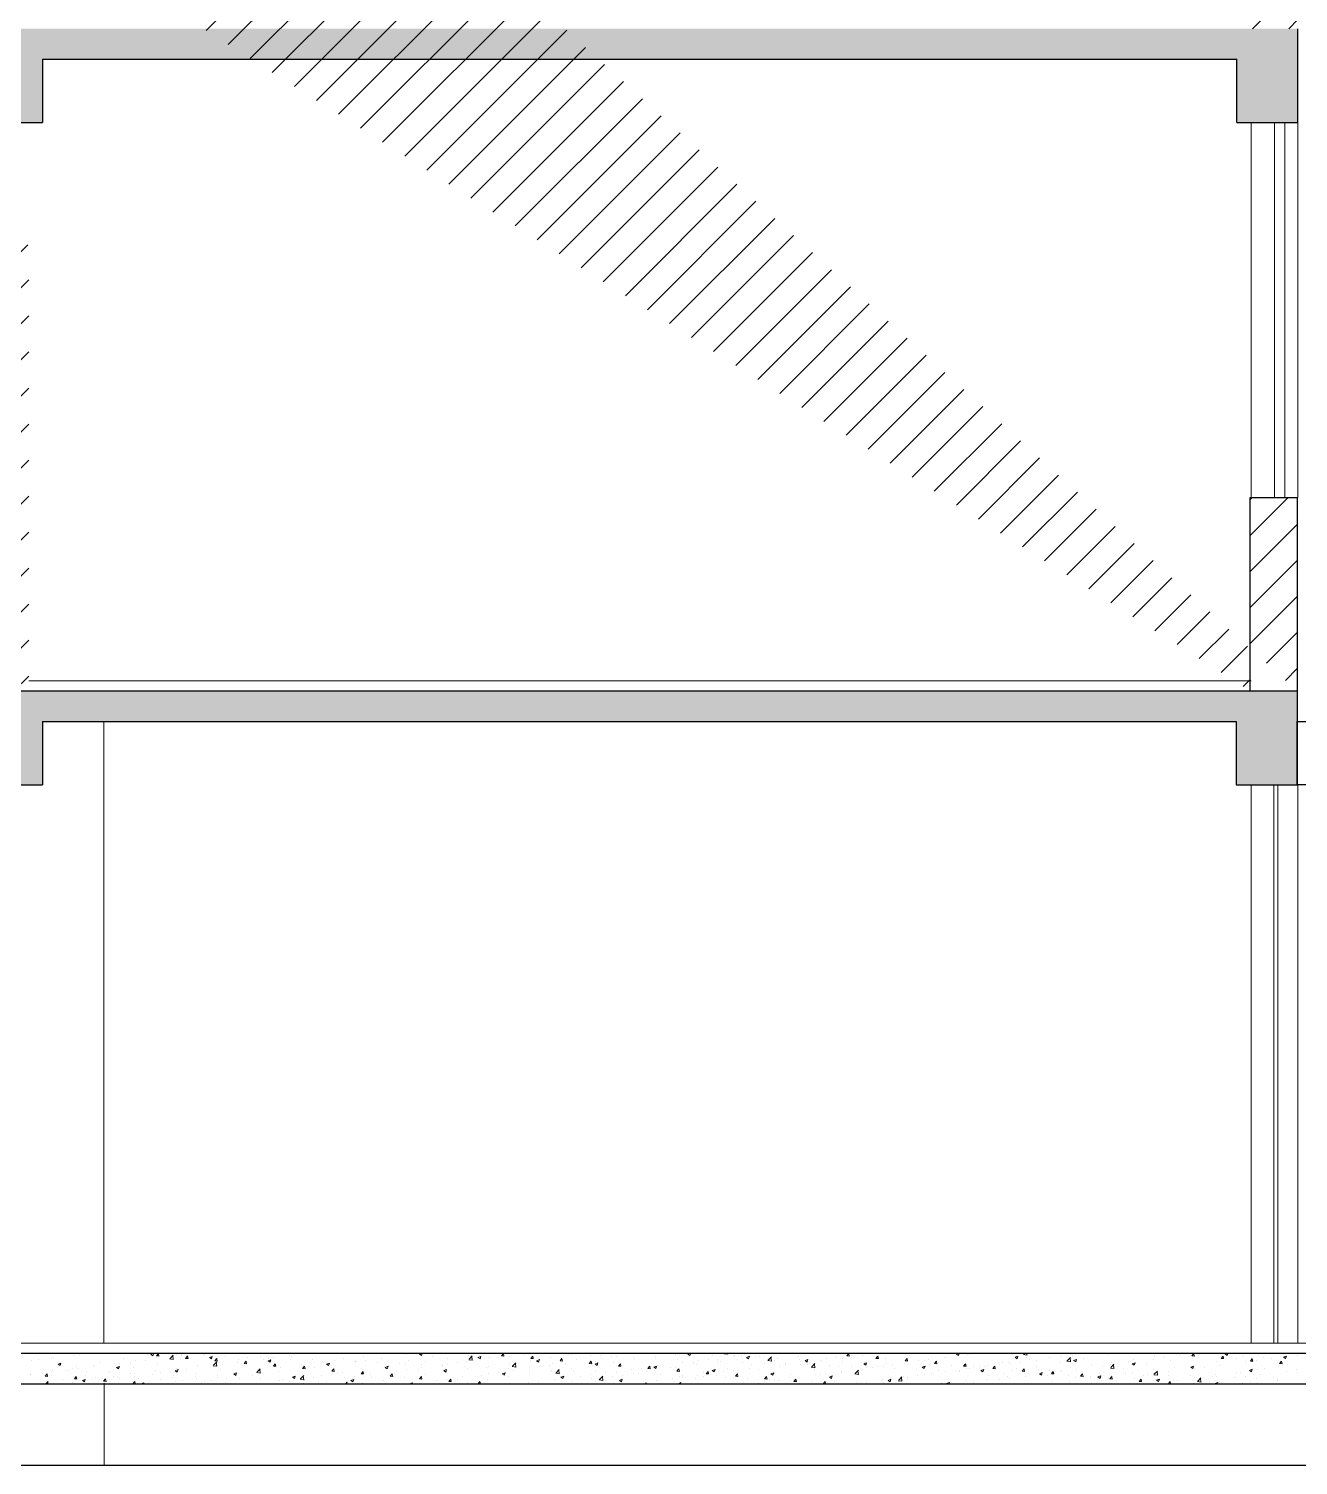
# Model space of a CAD drawing. Header units: millimetres. Extents: x 3614 to 12428, y -844 to 6844.
# Drawn here: x 5587.23 to 5593.46, y -593.61 to -586.56 of the extents above; entities that cross this region are included whole.
import ezdxf

# ---------------------------------------------------------------- set-up
doc = ezdxf.new("R2010")
doc.units = ezdxf.units.MM
doc.header["$LTSCALE"] = 40
doc.header["$MEASUREMENT"] = 0
doc.linetypes.add('DASHED', pattern=[0.75, 0.5, -0.25])
for name, color, linetype, lineweight in [('Column Hatch', 253, 'CONTINUOUS', 13), ('E6', 254, 'CONTINUOUS', 15), ('FLOOR FINISH', 10, 'CONTINUOUS', 15), ('Hatch', 42, 'CONTINUOUS', 15), ('Hidden', 30, 'DASHED', 18), ('Wall', 7, 'CONTINUOUS', 30), ('Window', 150, 'CONTINUOUS', 15), ('Window-Wall', 7, 'CONTINUOUS', 18)]:
    doc.layers.add(name, color=color, linetype=linetype, lineweight=lineweight)

msp = doc.modelspace()

# ---------------------------------------------------------------- hatches: boundary and pattern name
at = {"layer": 'Column Hatch', "ltscale": 0.05}
h = msp.add_hatch(dxfattribs=at)
h.set_pattern_fill('ANSI31', color=256)
h.set_pattern_definition([(45, (-342.27239, -120.98462), (-0.0883883476, 0.0883883476), [])])
h.paths.add_polyline_path([(5587.2307, -589.8098), (5587.0007, -589.8098), (5587.0007, -587.6198), (5587.2307, -587.6198)], flags=17)
h.paths.add_polyline_path([(5593.459, -586.5598), (5593.2289, -586.5598), (5593.2289, -585.6098), (5593.459, -585.6098)])
h.paths.add_polyline_path([(5593.4548, -583.3098), (5593.2247, -583.3098), (5593.2247, -582.3598), (5593.4548, -582.3598)], flags=17)
h.paths.add_polyline_path([(5593.4568, -580.0598), (5593.2267, -580.0598), (5593.2267, -578.9198), (5593.4568, -578.9198)])
edge = h.paths.add_edge_path()
edge.add_line((5583.1858, -583.4198), (5583.1858, -583.4598))
edge.add_line((5593.2249, -589.8098), (5593.2249, -588.8598))
edge.add_line((5593.2249, -588.8598), (5593.455, -588.8598))
edge.add_line((5593.455, -588.8598), (5593.455, -589.8098))
edge.add_line((5593.455, -589.8098), (5593.4549, -589.8098))
edge.add_line((5583.1857, -580.5198), (5583.1857, -583.4598))
at = {"layer": 'Hatch', "linetype": 'Continuous', "ltscale": 0.05}
h = msp.add_hatch(dxfattribs=at)
h.set_pattern_fill('AR-CONC', color=256, scale=0.02)
h.set_pattern_definition([(50, (-865.89073, -205.51879), (0.1434520365, -0.012550427), [0.015, -0.165]), (355, (-865.89073, -205.51879), (-0.0277502667, 0.1504384267), [0.012, -0.132]), (100.4514445, (-865.87877, -205.51984), (0.1157017693, 0.1378879982), [0.0127480384, -0.1402284224]), (46.1842, (-865.89073, -205.4788), (0.213448266, -0.033103856), [0.0225, -0.2475]), (96.6356355, (-865.87294, -205.48155), (0.186932389, 0.19482372), [0.0191220684, -0.210342752]), (351.184164, (-865.89073, -205.4788), (0.186932389, 0.19482372), [0.018, -0.198]), (21, (-865.87073, -205.48879), (0.1193814104, -0.0805237781), [0.015, -0.165]), (326, (-865.87073, -205.48879), (0.0486630664, 0.145030009), [0.012, -0.132]), (71.4514447, (-865.86078, -205.4955), (0.1680444753, 0.0645062306), [0.012748038, -0.1402284224]), (37.5, (-865.890725, -205.51879), (0.00243197106, 0.06657877077), [0, -0.1304, 0, -0.134, 0, -0.1325]), (7.5, (-865.890725, -205.51879), (0.0526139075, 0.0788823424), [0, -0.0764, 0, -0.1274, 0, -0.0505]), (327.5, (-865.935325, -205.51879), (0.10676448723, -0.00451097435), [0, -0.05, 0, -0.156, 0, -0.207]), (317.5, (-865.955325, -205.51879), (0.1166372339, 0.0200209965), [0, -0.065, 0, -0.1036, 0, -0.147])])
h.paths.add_polyline_path([(5583.2558, -586.7098), (5586.9989, -586.7098), (5586.9989, -587.0198), (5587.2988, -587.0198), (5587.2988, -586.7098), (5593.159, -586.7098), (5593.159, -587.0198), (5593.459, -587.0198), (5593.459, -586.5598), (5582.9558, -586.5598), (5582.9558, -587.0198), (5583.2558, -587.0198)])
h = msp.add_hatch(dxfattribs=at)
h.set_pattern_fill('AR-CONC', color=256, scale=0.02)
h.set_pattern_definition([(50, (-865.89073, -208.76879), (0.1434520365, -0.012550427), [0.015, -0.165]), (355, (-865.89073, -208.76879), (-0.0277502667, 0.1504384267), [0.012, -0.132]), (100.4514445, (-865.87877, -208.76984), (0.1157017693, 0.1378879982), [0.0127480384, -0.1402284224]), (46.1842, (-865.89073, -208.7288), (0.213448266, -0.033103856), [0.0225, -0.2475]), (96.6356355, (-865.87294, -208.73155), (0.186932389, 0.19482372), [0.0191220684, -0.210342752]), (351.184164, (-865.89073, -208.7288), (0.186932389, 0.19482372), [0.018, -0.198]), (21, (-865.87073, -208.73879), (0.1193814104, -0.0805237781), [0.015, -0.165]), (326, (-865.87073, -208.73879), (0.0486630664, 0.145030009), [0.012, -0.132]), (71.4514447, (-865.86078, -208.7455), (0.1680444753, 0.0645062306), [0.012748038, -0.1402284224]), (37.5, (-865.890725, -208.76879), (0.00243197106, 0.06657877077), [0, -0.1304, 0, -0.134, 0, -0.1325]), (7.5, (-865.890725, -208.76879), (0.0526139075, 0.0788823424), [0, -0.0764, 0, -0.1274, 0, -0.0505]), (327.5, (-865.935325, -208.76879), (0.10676448723, -0.00451097435), [0, -0.05, 0, -0.156, 0, -0.207]), (317.5, (-865.955325, -208.76879), (0.1166372339, 0.0200209965), [0, -0.065, 0, -0.1036, 0, -0.147])])
h.paths.add_polyline_path([(5583.2558, -589.9598), (5586.9989, -589.9598), (5586.9989, -590.2698), (5587.2988, -590.2698), (5587.2988, -589.9598), (5593.159, -589.9598), (5593.159, -590.2698), (5593.4569, -590.2698), (5593.4569, -589.8098), (5582.9558, -589.8098), (5582.9558, -590.2698), (5583.2558, -590.2698)])

# ---------------------------------------------------------------- linework, layer by layer
at = {"layer": 'E6', "color": 5, "linetype": 'Continuous', "lineweight": 30, "ltscale": 0.05}
for p, q in [((5593.459, -587.0198), (5593.459, -586.5598)), ((5587.2988, -586.7098), (5593.159, -586.7098)), ((5587.2988, -586.7098), (5587.2988, -587.0198)), ((5593.159, -587.0198), (5593.159, -586.7098)), ((5587.0008, -587.0198), (5587.2988, -587.0198)), ((5593.159, -587.0198), (5593.459, -587.0198)), ((5582.9558, -589.8098), (5593.4569, -589.8098)), ((5593.4551, -589.8098), (5593.4551, -590.2698)), ((5587.2989, -589.9598), (5593.1551, -589.9598)), ((5587.2989, -589.9598), (5587.2989, -590.2698)), ((5593.1551, -589.9598), (5593.1551, -590.2698)), ((5586.9989, -590.2698), (5587.2989, -590.2698)), ((5593.1551, -590.2698), (5593.4551, -590.2698)), ((5582.9558, -593.0598), (5597.4235, -593.0598)), ((5582.9558, -593.2098), (5597.4235, -593.2098))]:
    msp.add_line(p, q, dxfattribs=at)
at = {"layer": 'E6', "linetype": 'Continuous', "ltscale": 0.05}
for p, q in [((5587.5988, -589.9598), (5587.5988, -593.0098)), ((5587.6007, -593.2074), (5587.6007, -593.6098))]:
    msp.add_line(p, q, dxfattribs=at)
at = {"layer": 'FLOOR FINISH', "linetype": 'Continuous', "ltscale": 0.05}
for p, q in [((5587.2308, -589.7598), (5593.2288, -589.7598)), ((5582.9558, -593.0098), (5597.4235, -593.0098))]:
    msp.add_line(p, q, dxfattribs=at)
at = {"layer": 'Hatch', "linetype": 'Continuous', "ltscale": 0.05}
for p, q in [((5587.2431, -593.0969), (5587.2431, -593.0969)), ((5587.2769, -593.0907), (5587.2769, -593.0907)), ((5587.3441, -593.0841), (5587.3441, -593.0841)), ((5587.3526, -593.0808), (5587.3526, -593.0808)), ((5587.3746, -593.1138), (5587.3886, -593.1084)), ((5587.3746, -593.1138), (5587.3846, -593.1205)), ((5587.3845, -593.1205), (5587.3886, -593.1084)), ((5587.448, -593.0691), (5587.448, -593.0691)), ((5587.4789, -593.0641), (5587.4789, -593.0641)), ((5587.5801, -593.104), (5587.5801, -593.104)), ((5587.6493, -593.1088), (5587.6493, -593.1088)), ((5587.6785, -593.1098), (5587.6785, -593.1098)), ((5587.6967, -593.084), (5587.6967, -593.084)), ((5587.7138, -593.0599), (5587.714, -593.0598)), ((5587.7138, -593.0599), (5587.7258, -593.061)), ((5587.7257, -593.061), (5587.7255, -593.0598)), ((5587.7285, -593.1032), (5587.7285, -593.1032)), ((5587.7532, -593.0938), (5587.7532, -593.0938)), ((5587.8043, -593.0933), (5587.8043, -593.0933)), ((5587.8133, -593.0639), (5587.8133, -593.0639)), ((5587.8301, -593.0653), (5587.8441, -593.0599)), ((5587.8301, -593.0653), (5587.8401, -593.072)), ((5587.84, -593.072), (5587.844, -593.0599)), ((5587.8559, -593.0797), (5587.8559, -593.0797)), ((5587.8573, -593.0725), (5587.8669, -593.061)), ((5587.8573, -593.0725), (5587.8692, -593.0735)), ((5587.8613, -593.1079), (5587.8613, -593.1079)), ((5587.8692, -593.0736), (5587.8669, -593.0611)), ((5587.875, -593.0613), (5587.875, -593.0613)), ((5587.9221, -593.088), (5587.9399, -593.0908)), ((5587.9242, -593.0858), (5587.9398, -593.0696)), ((5587.9306, -593.0766), (5587.9306, -593.0766)), ((5587.9398, -593.0908), (5587.9376, -593.0718)), ((5587.9569, -593.0669), (5587.9569, -593.0669)), ((5587.9779, -593.0878), (5587.9779, -593.0878)), ((5587.9806, -593.07), (5587.9806, -593.07)), ((5587.9817, -593.0658), (5587.9817, -593.0658)), ((5588.0007, -593.085), (5588.0104, -593.0735)), ((5588.0007, -593.085), (5588.0127, -593.0861)), ((5588.0126, -593.0861), (5588.0103, -593.0736)), ((5588.0564, -593.0601), (5588.0564, -593.0601)), ((5588.0885, -593.0703), (5588.0885, -593.0703)), ((5588.0945, -593.0678), (5588.0945, -593.0678)), ((5588.1175, -593.0813), (5588.1315, -593.0759)), ((5588.1175, -593.0813), (5588.1275, -593.088)), ((5588.1274, -593.088), (5588.1315, -593.0759)), ((5588.1377, -593.1189), (5588.1532, -593.1027)), ((5588.1442, -593.0976), (5588.1538, -593.0861)), ((5588.1442, -593.0976), (5588.1561, -593.0986)), ((5588.1533, -593.1239), (5588.1511, -593.1049)), ((5588.1561, -593.0987), (5588.1538, -593.0862)), ((5588.161, -593.1044), (5588.161, -593.1044)), ((5588.1802, -593.1157), (5588.1802, -593.1157)), ((5588.1953, -593.0748), (5588.1953, -593.0748)), ((5588.2559, -593.1058), (5588.2559, -593.1058)), ((5588.262, -593.0916), (5588.262, -593.0916)), ((5588.2876, -593.1101), (5588.2973, -593.0986)), ((5588.2876, -593.1101), (5588.2996, -593.1112)), ((5588.2996, -593.1112), (5588.2972, -593.0987)), ((5588.302, -593.0793), (5588.302, -593.0793)), ((5588.3659, -593.0766), (5588.3659, -593.0766)), ((5588.3822, -593.0891), (5588.3822, -593.0891)), ((5588.4042, -593.0978), (5588.4042, -593.0978)), ((5588.405, -593.0973), (5588.419, -593.0919)), ((5588.405, -593.0973), (5588.4149, -593.104)), ((5588.4088, -593.0838), (5588.4088, -593.0838)), ((5588.4148, -593.104), (5588.4189, -593.092)), ((5588.4311, -593.1227), (5588.4407, -593.1112)), ((5588.4323, -593.0825), (5588.4323, -593.0825)), ((5588.443, -593.1238), (5588.4407, -593.1113)), ((5588.4686, -593.0625), (5588.4686, -593.0625)), ((5588.508, -593.0726), (5588.508, -593.0726)), ((5588.5156, -593.0883), (5588.5156, -593.0883)), ((5588.5208, -593.0777), (5588.5208, -593.0777)), ((5588.5672, -593.1163), (5588.5672, -593.1163)), ((5588.6223, -593.0928), (5588.6223, -593.0928)), ((5588.6711, -593.1013), (5588.6711, -593.1013)), ((5588.6924, -593.1133), (5588.7064, -593.108)), ((5588.6924, -593.1133), (5588.7023, -593.12)), ((5588.7023, -593.1201), (5588.7063, -593.108)), ((5588.7291, -593.0973), (5588.7291, -593.0973)), ((5588.7737, -593.0872), (5588.7737, -593.0872)), ((5588.8338, -593.1016), (5588.8338, -593.1016)), ((5588.8359, -593.1019), (5588.8359, -593.1019)), ((5588.8748, -593.0744), (5588.8748, -593.0744)), ((5588.8839, -593.095), (5588.8839, -593.095)), ((5588.9426, -593.1064), (5588.9426, -593.1064)), ((5588.9597, -593.0851), (5588.9597, -593.0851)), ((5589.0494, -593.1109), (5589.0494, -593.1109)), ((5589.0789, -593.1119), (5589.0789, -593.1119)), ((5589.086, -593.0684), (5589.086, -593.0684)), ((5589.0958, -593.097), (5589.0958, -593.097)), ((5589.136, -593.0618), (5589.136, -593.0618)), ((5589.1478, -593.0648), (5589.1611, -593.0598)), ((5589.1479, -593.0648), (5589.1578, -593.0716)), ((5589.1562, -593.1154), (5589.1562, -593.1154)), ((5589.1577, -593.0716), (5589.1617, -593.0598)), ((5589.1799, -593.0991), (5589.1799, -593.0991)), ((5589.1829, -593.0598), (5589.194, -593.0615)), ((5589.194, -593.0615), (5589.1938, -593.0598)), ((5589.2124, -593.077), (5589.2124, -593.077)), ((5589.2838, -593.0841), (5589.2838, -593.0841)), ((5589.2855, -593.1141), (5589.2855, -593.1141)), ((5589.3355, -593.1075), (5589.3355, -593.1075)), ((5589.377, -593.1008), (5589.377, -593.1008)), ((5589.3865, -593.0701), (5589.3865, -593.0701)), ((5589.3897, -593.0918), (5589.4075, -593.0946)), ((5589.3918, -593.0896), (5589.4074, -593.0734)), ((5589.4075, -593.0946), (5589.4052, -593.0756)), ((5589.4075, -593.0601), (5589.4078, -593.0598)), ((5589.4075, -593.0601), (5589.4195, -593.0611)), ((5589.4113, -593.0976), (5589.4113, -593.0976)), ((5589.4194, -593.0612), (5589.4192, -593.0598)), ((5589.4353, -593.0809), (5589.4493, -593.0755)), ((5589.4353, -593.0809), (5589.4452, -593.0876)), ((5589.4452, -593.0876), (5589.4492, -593.0755)), ((5589.4936, -593.0808), (5589.4936, -593.0808)), ((5589.5376, -593.0809), (5589.5376, -593.0809)), ((5589.551, -593.0726), (5589.5606, -593.0612)), ((5589.551, -593.0726), (5589.5629, -593.0737)), ((5589.5629, -593.0738), (5589.5606, -593.0612)), ((5589.5877, -593.0743), (5589.5877, -593.0743)), ((5589.589, -593.1088), (5589.589, -593.1088)), ((5589.6053, -593.1227), (5589.6209, -593.1065)), ((5589.6102, -593.0608), (5589.6102, -593.0608)), ((5589.6209, -593.1277), (5589.6187, -593.1087)), ((5589.6634, -593.0644), (5589.6634, -593.0644)), ((5589.6916, -593.0948), (5589.6916, -593.0948)), ((5589.6944, -593.0852), (5589.7041, -593.0737)), ((5589.6944, -593.0852), (5589.7064, -593.0862)), ((5589.7063, -593.0863), (5589.704, -593.0738)), ((5589.7227, -593.0969), (5589.7367, -593.0915)), ((5589.7227, -593.0969), (5589.7327, -593.1036)), ((5589.7326, -593.1036), (5589.7366, -593.0915)), ((5589.7719, -593.0631), (5589.7719, -593.0631)), ((5589.7927, -593.0819), (5589.7927, -593.0819)), ((5589.8032, -593.1108), (5589.8032, -593.1108)), ((5589.8379, -593.0977), (5589.8475, -593.0863)), ((5589.8379, -593.0977), (5589.8498, -593.0988)), ((5589.8498, -593.0989), (5589.8475, -593.0863)), ((5589.8629, -593.1101), (5589.8629, -593.1101)), ((5589.8787, -593.0677), (5589.8787, -593.0677)), ((5589.8965, -593.067), (5589.8965, -593.067)), ((5589.9199, -593.0908), (5589.9199, -593.0908)), ((5589.9813, -593.1103), (5589.991, -593.0988)), ((5589.9813, -593.1103), (5589.9933, -593.1113)), ((5589.9855, -593.0722), (5589.9855, -593.0722)), ((5589.9892, -593.0934), (5589.9892, -593.0934)), ((5589.9932, -593.1114), (5589.9909, -593.0989)), ((5590.0101, -593.1129), (5590.0241, -593.1075)), ((5590.0101, -593.1129), (5590.0201, -593.1196)), ((5590.02, -593.1196), (5590.0241, -593.1075)), ((5590.0365, -593.0707), (5590.0365, -593.0707)), ((5590.0393, -593.0868), (5590.0393, -593.0868)), ((5590.0922, -593.0767), (5590.0922, -593.0767)), ((5590.0978, -593.1066), (5590.0978, -593.1066)), ((5590.1151, -593.0769), (5590.1151, -593.0769)), ((5590.1248, -593.1228), (5590.1344, -593.1114)), ((5590.1367, -593.124), (5590.1344, -593.1114)), ((5590.199, -593.0812), (5590.199, -593.0812)), ((5590.2017, -593.0917), (5590.2017, -593.0917)), ((5590.2414, -593.0602), (5590.2414, -593.0602)), ((5590.3044, -593.0776), (5590.3044, -593.0776)), ((5590.3058, -593.0857), (5590.3058, -593.0857)), ((5590.3704, -593.0633), (5590.3704, -593.0633)), ((5590.4054, -593.0648), (5590.4054, -593.0648)), ((5590.4125, -593.0902), (5590.4125, -593.0902)), ((5590.4409, -593.1059), (5590.4409, -593.1059)), ((5590.4656, -593.0644), (5590.4777, -593.0598)), ((5590.4656, -593.0644), (5590.4755, -593.0711)), ((5590.4755, -593.0711), (5590.4793, -593.0598)), ((5590.4771, -593.0679), (5590.4771, -593.0679)), ((5590.4909, -593.0993), (5590.4909, -593.0993)), ((5590.4948, -593.11), (5590.4948, -593.11)), ((5590.5068, -593.1164), (5590.5068, -593.1164)), ((5590.5193, -593.0947), (5590.5193, -593.0947)), ((5590.5667, -593.0894), (5590.5667, -593.0894)), ((5590.5839, -593.0724), (5590.5839, -593.0724)), ((5590.6095, -593.1023), (5590.6095, -593.1023)), ((5590.6115, -593.09), (5590.6115, -593.09)), ((5590.6261, -593.0992), (5590.6261, -593.0992)), ((5590.6439, -593.0625), (5590.6617, -593.0653)), ((5590.646, -593.0603), (5590.6465, -593.0598)), ((5590.6616, -593.0653), (5590.661, -593.0598)), ((5590.6907, -593.0769), (5590.6907, -593.0769)), ((5590.693, -593.0727), (5590.693, -593.0727)), ((5590.7106, -593.0895), (5590.7106, -593.0895)), ((5590.7281, -593.0699), (5590.7281, -593.0699)), ((5590.7328, -593.1037), (5590.7328, -593.1037)), ((5590.7431, -593.0661), (5590.7431, -593.0661)), ((5590.753, -593.0804), (5590.767, -593.0751)), ((5590.753, -593.0804), (5590.763, -593.0871)), ((5590.7629, -593.0871), (5590.767, -593.0751)), ((5590.776, -593.1139), (5590.776, -593.1139)), ((5590.7974, -593.0814), (5590.7974, -593.0814)), ((5590.8144, -593.0745), (5590.8144, -593.0745)), ((5590.8396, -593.1083), (5590.8396, -593.1083)), ((5590.8573, -593.0956), (5590.8751, -593.0984)), ((5590.8595, -593.0934), (5590.875, -593.0772)), ((5590.8751, -593.0984), (5590.8729, -593.0794)), ((5590.8927, -593.0938), (5590.8927, -593.0938)), ((5590.9042, -593.0859), (5590.9042, -593.0859)), ((5590.9171, -593.0604), (5590.9171, -593.0604)), ((5590.9426, -593.1118), (5590.9426, -593.1118)), ((5590.9463, -593.1128), (5590.9463, -593.1128)), ((5591.0093, -593.0738), (5591.0093, -593.0738)), ((5591.0109, -593.0904), (5591.0109, -593.0904)), ((5591.0157, -593.1142), (5591.0157, -593.1142)), ((5591.0183, -593.1019), (5591.0183, -593.1019)), ((5591.0404, -593.0964), (5591.0545, -593.0911)), ((5591.0405, -593.0964), (5591.0504, -593.1032)), ((5591.0503, -593.1032), (5591.0544, -593.0911)), ((5591.0729, -593.1265), (5591.0885, -593.1103)), ((5591.0885, -593.1315), (5591.0863, -593.1125)), ((5591.1012, -593.0603), (5591.1016, -593.0598)), ((5591.1012, -593.0603), (5591.1131, -593.0613)), ((5591.1131, -593.0614), (5591.1128, -593.0598)), ((5591.1177, -593.0949), (5591.1177, -593.0949)), ((5591.1196, -593.0992), (5591.1196, -593.0992)), ((5591.1446, -593.0852), (5591.1446, -593.0852)), ((5591.1947, -593.0786), (5591.1947, -593.0786)), ((5591.2223, -593.0851), (5591.2223, -593.0851)), ((5591.2245, -593.0994), (5591.2245, -593.0994)), ((5591.2446, -593.0728), (5591.2543, -593.0613)), ((5591.2446, -593.0728), (5591.2566, -593.0739)), ((5591.2565, -593.0739), (5591.2542, -593.0614)), ((5591.2704, -593.0687), (5591.2704, -593.0687)), ((5591.3189, -593.1038), (5591.3189, -593.1038)), ((5591.3233, -593.0723), (5591.3233, -593.0723)), ((5591.3279, -593.1125), (5591.3419, -593.1071)), ((5591.3279, -593.1125), (5591.3378, -593.1192)), ((5591.3312, -593.1039), (5591.3312, -593.1039)), ((5591.3378, -593.1192), (5591.3418, -593.1071)), ((5591.3881, -593.0854), (5591.3977, -593.0739)), ((5591.3881, -593.0854), (5591.4, -593.0864)), ((5591.4, -593.0865), (5591.3977, -593.0739)), ((5591.4356, -593.0837), (5591.4356, -593.0837)), ((5591.438, -593.1085), (5591.438, -593.1085)), ((5591.47, -593.1143), (5591.47, -593.1143)), ((5591.5274, -593.1098), (5591.5274, -593.1098)), ((5591.5315, -593.0979), (5591.5412, -593.0864)), ((5591.5315, -593.0979), (5591.5435, -593.099)), ((5591.5434, -593.099), (5591.5411, -593.0865)), ((5591.5448, -593.113), (5591.5448, -593.113)), ((5591.5522, -593.0637), (5591.5522, -593.0637)), ((5591.5963, -593.0977), (5591.5963, -593.0977)), ((5591.6284, -593.097), (5591.6284, -593.097)), ((5591.6463, -593.0911), (5591.6463, -593.0911)), ((5591.675, -593.1105), (5591.6846, -593.099)), ((5591.675, -593.1105), (5591.687, -593.1115)), ((5591.6869, -593.1116), (5591.6846, -593.099)), ((5591.7221, -593.0812), (5591.7221, -593.0812)), ((5591.7323, -593.082), (5591.7323, -593.082)), ((5591.7833, -593.064), (5591.7943, -593.0598)), ((5591.7833, -593.064), (5591.7933, -593.0707)), ((5591.7932, -593.0707), (5591.7969, -593.0598)), ((5591.8184, -593.123), (5591.8281, -593.1115)), ((5591.8304, -593.1241), (5591.828, -593.1116)), ((5591.835, -593.0679), (5591.835, -593.0679)), ((5591.8484, -593.0645), (5591.8484, -593.0645)), ((5592.0105, -593.103), (5592.0105, -593.103)), ((5592.0375, -593.1067), (5592.0375, -593.1067)), ((5592.0479, -593.1102), (5592.0479, -593.1102)), ((5592.0708, -593.08), (5592.0848, -593.0746)), ((5592.0708, -593.08), (5592.0807, -593.0867)), ((5592.0807, -593.0867), (5592.0847, -593.0746)), ((5592.098, -593.1036), (5592.098, -593.1036)), ((5592.1115, -593.0663), (5592.1293, -593.0691)), ((5592.1136, -593.0641), (5592.1178, -593.0598)), ((5592.1271, -593.0829), (5592.1271, -593.0829)), ((5592.1292, -593.0691), (5592.1282, -593.0598)), ((5592.1402, -593.0926), (5592.1402, -593.0926)), ((5592.1737, -593.0937), (5592.1737, -593.0937)), ((5592.2412, -593.0798), (5592.2412, -593.0798)), ((5592.2438, -593.0629), (5592.2438, -593.0629)), ((5592.2917, -593.1068), (5592.2917, -593.1068)), ((5592.3, -593.077), (5592.3, -593.077)), ((5592.3249, -593.0994), (5592.3427, -593.1022)), ((5592.3271, -593.0972), (5592.3427, -593.081)), ((5592.3427, -593.1022), (5592.3405, -593.0832)), ((5592.3451, -593.0648), (5592.3451, -593.0648)), ((5592.3501, -593.0704), (5592.3501, -593.0704)), ((5592.3582, -593.096), (5592.3722, -593.0906)), ((5592.3582, -593.096), (5592.3681, -593.1027)), ((5592.3681, -593.1027), (5592.3721, -593.0906)), ((5592.4083, -593.0868), (5592.4083, -593.0868)), ((5592.4258, -593.0605), (5592.4258, -593.0605)), ((5592.525, -593.0668), (5592.525, -593.0668)), ((5592.5405, -593.1303), (5592.5561, -593.1141)), ((5592.5463, -593.1045), (5592.5463, -593.1045)), ((5592.5496, -593.1161), (5592.5496, -593.1161)), ((5592.5561, -593.1353), (5592.5539, -593.1163)), ((5592.6254, -593.1061), (5592.6254, -593.1061)), ((5592.6456, -593.112), (5592.6596, -593.1067)), ((5592.6456, -593.112), (5592.6556, -593.1187)), ((5592.6502, -593.0895), (5592.6502, -593.0895)), ((5592.6555, -593.1187), (5592.6596, -593.1067)), ((5592.7517, -593.0895), (5592.7517, -593.0895)), ((5592.7529, -593.0754), (5592.7529, -593.0754)), ((5592.7581, -593.0604), (5592.7581, -593.0604)), ((5592.7949, -593.0604), (5592.7954, -593.0598)), ((5592.7949, -593.0604), (5592.8068, -593.0615)), ((5592.8017, -593.0829), (5592.8017, -593.0829)), ((5592.8068, -593.0615), (5592.8064, -593.0598)), ((5592.8346, -593.0967), (5592.8346, -593.0967)), ((5592.8539, -593.0626), (5592.8539, -593.0626)), ((5592.8649, -593.0649), (5592.8649, -593.0649)), ((5592.8775, -593.073), (5592.8775, -593.073)), ((5592.9383, -593.073), (5592.948, -593.0615)), ((5592.9383, -593.073), (5592.9503, -593.074)), ((5592.9502, -593.0741), (5592.9479, -593.0616)), ((5592.9513, -593.0767), (5592.9513, -593.0767)), ((5592.9554, -593.1142), (5592.9554, -593.1142)), ((5592.9717, -593.0694), (5592.9717, -593.0694)), ((5593.0581, -593.1001), (5593.0581, -593.1001)), ((5593.0784, -593.0739), (5593.0784, -593.0739)), ((5593.0818, -593.0855), (5593.0914, -593.074)), ((5593.0818, -593.0855), (5593.0937, -593.0866)), ((5593.0937, -593.0866), (5593.0914, -593.0741)), ((5593.1011, -593.0635), (5593.1109, -593.0598)), ((5593.1011, -593.0635), (5593.111, -593.0703)), ((5593.111, -593.0703), (5593.1145, -593.0598)), ((5593.1591, -593.0873), (5593.1591, -593.0873)), ((5593.1852, -593.0784), (5593.1852, -593.0784)), ((5593.2033, -593.102), (5593.2033, -593.102)), ((5593.2252, -593.0981), (5593.2349, -593.0866)), ((5593.2252, -593.0981), (5593.2372, -593.0991)), ((5593.2371, -593.0992), (5593.2348, -593.0867)), ((5593.2534, -593.0954), (5593.2534, -593.0954)), ((5593.263, -593.0723), (5593.263, -593.0723)), ((5593.2919, -593.0829), (5593.2919, -593.0829)), ((5593.3291, -593.0855), (5593.3291, -593.0855)), ((5593.3687, -593.1106), (5593.3783, -593.0991)), ((5593.3687, -593.1106), (5593.3806, -593.1117)), ((5593.3806, -593.1117), (5593.3783, -593.0992)), ((5593.3885, -593.0796), (5593.4025, -593.0742)), ((5593.3885, -593.0796), (5593.3985, -593.0863)), ((5593.3984, -593.0863), (5593.4025, -593.0742)), ((5593.3987, -593.0875), (5593.3987, -593.0875)), ((5593.4096, -593.116), (5593.4096, -593.116)), ((5593.4554, -593.0688), (5593.4554, -593.0688)), ((5587.2376, -593.1633), (5587.2376, -593.1633)), ((5587.2407, -593.1635), (5587.2407, -593.1635)), ((5587.3, -593.1596), (5587.3, -593.1596)), ((5587.3022, -593.1409), (5587.3022, -593.1409)), ((5587.3112, -593.1727), (5587.3209, -593.1612)), ((5587.3112, -593.1727), (5587.3232, -593.1738)), ((5587.3231, -593.1738), (5587.3208, -593.1613)), ((5587.3417, -593.1507), (5587.3417, -593.1507)), ((5587.3444, -593.1678), (5587.3444, -593.1678)), ((5587.3468, -593.144), (5587.3468, -593.144)), ((5587.409, -593.1454), (5587.409, -593.1454)), ((5587.4263, -593.143), (5587.4263, -593.143)), ((5587.4456, -593.1357), (5587.4456, -593.1357)), ((5587.4511, -593.1723), (5587.4511, -593.1723)), ((5587.4547, -593.1853), (5587.4643, -593.1738)), ((5587.4547, -593.1853), (5587.4666, -593.1863)), ((5587.4634, -593.124), (5587.4634, -593.124)), ((5587.4666, -593.1864), (5587.4643, -593.1738)), ((5587.4764, -593.1364), (5587.4764, -593.1364)), ((5587.5114, -593.1679), (5587.5114, -593.1679)), ((5587.5157, -593.1499), (5587.5157, -593.1499)), ((5587.5483, -593.1216), (5587.5483, -593.1216)), ((5587.5521, -593.1265), (5587.5521, -593.1265)), ((5587.5579, -593.1768), (5587.5579, -593.1768)), ((5587.5981, -593.1978), (5587.6078, -593.1863)), ((5587.61, -593.1989), (5587.6077, -593.1864)), ((5587.6225, -593.1544), (5587.6225, -593.1544)), ((5587.628, -593.1479), (5587.628, -593.1479)), ((5587.6469, -593.1754), (5587.6469, -593.1754)), ((5587.6621, -593.1298), (5587.6761, -593.1244)), ((5587.6621, -593.1298), (5587.672, -593.1365)), ((5587.6647, -593.1813), (5587.6647, -593.1813)), ((5587.6719, -593.1365), (5587.676, -593.1244)), ((5587.6759, -593.1821), (5587.6759, -593.1821)), ((5587.7293, -593.1589), (5587.7293, -593.1589)), ((5587.7446, -593.1279), (5587.7446, -593.1279)), ((5587.7507, -593.1604), (5587.7507, -593.1604)), ((5587.7517, -593.1721), (5587.7517, -593.1721)), ((5587.7714, -593.1858), (5587.7714, -593.1858)), ((5587.836, -593.1635), (5587.836, -593.1635)), ((5587.8534, -593.1463), (5587.8534, -593.1463)), ((5587.878, -593.1555), (5587.878, -593.1555)), ((5587.928, -593.1489), (5587.928, -593.1489)), ((5587.9376, -593.1779), (5587.9376, -593.1779)), ((5587.9428, -593.168), (5587.9428, -593.168)), ((5587.9495, -593.1458), (5587.9635, -593.1404)), ((5587.9495, -593.1458), (5587.9594, -593.1525)), ((5587.9544, -593.1335), (5587.9544, -593.1335)), ((5587.9594, -593.1525), (5587.9634, -593.1404)), ((5588.0038, -593.1389), (5588.0038, -593.1389)), ((5588.0496, -593.1725), (5588.0496, -593.1725)), ((5588.0543, -593.1578), (5588.0543, -593.1578)), ((5588.0559, -593.1851), (5588.0559, -593.1851)), ((5588.0583, -593.1185), (5588.0583, -593.1185)), ((5588.1301, -593.1223), (5588.1301, -593.1223)), ((5588.1355, -593.1211), (5588.1533, -593.1239)), ((5588.1563, -593.177), (5588.1563, -593.177)), ((5588.1586, -593.171), (5588.1586, -593.171)), ((5588.1709, -593.1378), (5588.1709, -593.1378)), ((5588.2033, -593.1846), (5588.2033, -593.1846)), ((5588.2369, -593.1618), (5588.2509, -593.1565)), ((5588.2369, -593.1618), (5588.2469, -593.1685)), ((5588.2468, -593.1685), (5588.2509, -593.1565)), ((5588.2596, -593.1582), (5588.2596, -593.1582)), ((5588.2631, -593.1815), (5588.2631, -593.1815)), ((5588.2876, -593.1178), (5588.2876, -593.1178)), ((5588.3296, -593.168), (5588.3296, -593.168)), ((5588.349, -593.1542), (5588.3668, -593.157)), ((5588.3511, -593.152), (5588.3667, -593.1358)), ((5588.3635, -593.1432), (5588.3635, -593.1432)), ((5588.3667, -593.157), (5588.3645, -593.138)), ((5588.3699, -593.186), (5588.3699, -593.186)), ((5588.3797, -593.1614), (5588.3797, -593.1614)), ((5588.4311, -593.1227), (5588.4431, -593.1237)), ((5588.4554, -593.1514), (5588.4554, -593.1514)), ((5588.4662, -593.1291), (5588.4662, -593.1291)), ((5588.5243, -593.1778), (5588.5383, -593.1725)), ((5588.5243, -593.1778), (5588.5343, -593.1846)), ((5588.5342, -593.1846), (5588.5383, -593.1725)), ((5588.5646, -593.1851), (5588.5801, -593.1689)), ((5588.5647, -593.1829), (5588.5647, -593.1829)), ((5588.5746, -593.1352), (5588.5842, -593.1237)), ((5588.5746, -593.1352), (5588.5865, -593.1363)), ((5588.5802, -593.1901), (5588.578, -593.1711)), ((5588.5817, -593.1348), (5588.5817, -593.1348)), ((5588.5865, -593.1364), (5588.5841, -593.1238)), ((5588.6292, -593.1771), (5588.6292, -593.1771)), ((5588.6318, -593.1282), (5588.6318, -593.1282)), ((5588.6686, -593.1679), (5588.6686, -593.1679)), ((5588.7075, -593.1183), (5588.7075, -593.1183)), ((5588.718, -593.1478), (5588.7276, -593.1363)), ((5588.718, -593.1478), (5588.73, -593.1488)), ((5588.7299, -593.1489), (5588.7276, -593.1364)), ((5588.7458, -593.157), (5588.7458, -593.157)), ((5588.7713, -593.1538), (5588.7713, -593.1538)), ((5588.7812, -593.1805), (5588.7812, -593.1805)), ((5588.8313, -593.1739), (5588.8313, -593.1739)), ((5588.8615, -593.1603), (5588.8711, -593.1488)), ((5588.8615, -593.1603), (5588.8734, -593.1614)), ((5588.8625, -593.137), (5588.8625, -593.137)), ((5588.8734, -593.1615), (5588.871, -593.1489)), ((5588.8723, -593.141), (5588.8723, -593.141)), ((5588.907, -593.1639), (5588.907, -593.1639)), ((5588.9104, -593.1809), (5588.9104, -593.1809)), ((5588.9762, -593.126), (5588.9762, -593.126)), ((5588.9791, -593.117), (5588.9791, -593.117)), ((5588.9798, -593.1294), (5588.9938, -593.124)), ((5588.9798, -593.1294), (5588.9898, -593.1361)), ((5588.9897, -593.1361), (5588.9937, -593.124)), ((5589.0049, -593.1729), (5589.0145, -593.1614)), ((5589.0049, -593.1729), (5589.0169, -593.1739)), ((5589.0168, -593.174), (5589.0145, -593.1615)), ((5589.027, -593.1609), (5589.027, -593.1609)), ((5589.0334, -593.1473), (5589.0334, -593.1473)), ((5589.0765, -593.1785), (5589.0765, -593.1785)), ((5589.0834, -593.1407), (5589.0834, -593.1407)), ((5589.1437, -593.1409), (5589.1437, -593.1409)), ((5589.1484, -593.1854), (5589.158, -593.1739)), ((5589.1484, -593.1854), (5589.1603, -593.1865)), ((5589.1603, -593.1866), (5589.158, -593.174)), ((5589.1592, -593.1307), (5589.1592, -593.1307)), ((5589.1775, -593.1657), (5589.1775, -593.1657)), ((5589.2603, -593.1209), (5589.2603, -593.1209)), ((5589.2629, -593.1199), (5589.2629, -593.1199)), ((5589.2672, -593.1454), (5589.2812, -593.14)), ((5589.2672, -593.1454), (5589.2772, -593.1521)), ((5589.2771, -593.1521), (5589.2812, -593.14)), ((5589.2814, -593.1507), (5589.2814, -593.1507)), ((5589.2829, -593.1864), (5589.2829, -593.1864)), ((5589.2918, -593.198), (5589.3015, -593.1865)), ((5589.3037, -593.1991), (5589.3014, -593.1866)), ((5589.3587, -593.1764), (5589.3587, -593.1764)), ((5589.3697, -593.1244), (5589.3697, -593.1244)), ((5589.3841, -593.1366), (5589.3841, -593.1366)), ((5589.4533, -593.1708), (5589.4533, -593.1708)), ((5589.4765, -593.1289), (5589.4765, -593.1289)), ((5589.485, -593.1598), (5589.485, -593.1598)), ((5589.4851, -593.1238), (5589.4851, -593.1238)), ((5589.5351, -593.1532), (5589.5351, -593.1532)), ((5589.5547, -593.1614), (5589.5687, -593.156)), ((5589.5547, -593.1614), (5589.5646, -593.1681)), ((5589.5645, -593.1681), (5589.5686, -593.156)), ((5589.57, -593.1508), (5589.57, -593.1508)), ((5589.5832, -593.1334), (5589.5832, -593.1334)), ((5589.5865, -593.1754), (5589.5865, -593.1754)), ((5589.6031, -593.1249), (5589.6209, -593.1277)), ((5589.6108, -593.1432), (5589.6108, -593.1432)), ((5589.6866, -593.1308), (5589.6866, -593.1308)), ((5589.6892, -593.1613), (5589.6892, -593.1613)), ((5589.69, -593.1379), (5589.69, -593.1379)), ((5589.7371, -593.1266), (5589.7371, -593.1266)), ((5589.7872, -593.12), (5589.7872, -593.12)), ((5589.7902, -593.1485), (5589.7902, -593.1485)), ((5589.7967, -593.1425), (5589.7967, -593.1425)), ((5589.8166, -593.158), (5589.8344, -593.1608)), ((5589.8187, -593.1558), (5589.8343, -593.1396)), ((5589.8343, -593.1608), (5589.8321, -593.1418)), ((5589.8421, -593.1774), (5589.8561, -593.172)), ((5589.8421, -593.1774), (5589.852, -593.1841)), ((5589.852, -593.1841), (5589.856, -593.172)), ((5589.8941, -593.1335), (5589.8941, -593.1335)), ((5589.9035, -593.147), (5589.9035, -593.147)), ((5589.9366, -593.1723), (5589.9366, -593.1723)), ((5589.9867, -593.1657), (5589.9867, -593.1657)), ((5589.9944, -593.186), (5589.9944, -593.186)), ((5589.9968, -593.1195), (5589.9968, -593.1195)), ((5590.0103, -593.1515), (5590.0103, -593.1515)), ((5590.0322, -593.1889), (5590.0478, -593.1727)), ((5590.0478, -593.1939), (5590.0456, -593.1749)), ((5590.0624, -593.1557), (5590.0624, -593.1557)), ((5590.0954, -593.1732), (5590.0954, -593.1732)), ((5590.117, -593.156), (5590.117, -593.156)), ((5590.1248, -593.1228), (5590.1367, -593.1239)), ((5590.1449, -593.17), (5590.1449, -593.17)), ((5590.1888, -593.1391), (5590.1888, -593.1391)), ((5590.1993, -593.1582), (5590.1993, -593.1582)), ((5590.2238, -593.1605), (5590.2238, -593.1605)), ((5590.2388, -593.1325), (5590.2388, -593.1325)), ((5590.2615, -593.15), (5590.2615, -593.15)), ((5590.2682, -593.1354), (5590.2779, -593.1239)), ((5590.2682, -593.1354), (5590.2802, -593.1364)), ((5590.2801, -593.1365), (5590.2778, -593.124)), ((5590.2976, -593.1289), (5590.3116, -593.1235)), ((5590.2976, -593.1289), (5590.3075, -593.1356)), ((5590.3019, -593.1441), (5590.3019, -593.1441)), ((5590.3074, -593.1356), (5590.3115, -593.1236)), ((5590.3146, -593.1225), (5590.3146, -593.1225)), ((5590.3306, -593.165), (5590.3306, -593.165)), ((5590.3782, -593.13), (5590.3782, -593.13)), ((5590.3883, -593.1848), (5590.3883, -593.1848)), ((5590.403, -593.1313), (5590.403, -593.1313)), ((5590.4117, -593.1479), (5590.4213, -593.1365)), ((5590.4117, -593.1479), (5590.4236, -593.149)), ((5590.4236, -593.1491), (5590.4213, -593.1365)), ((5590.4261, -593.1739), (5590.4261, -593.1739)), ((5590.4373, -593.1695), (5590.4373, -593.1695)), ((5590.4383, -593.1782), (5590.4383, -593.1782)), ((5590.5044, -593.1829), (5590.5044, -593.1829)), ((5590.5141, -593.1682), (5590.5141, -593.1682)), ((5590.5427, -593.1539), (5590.5427, -593.1539)), ((5590.5441, -593.174), (5590.5441, -593.174)), ((5590.5551, -593.1605), (5590.5648, -593.149)), ((5590.5551, -593.1605), (5590.5671, -593.1615)), ((5590.567, -593.1616), (5590.5647, -593.1491)), ((5590.585, -593.1449), (5590.599, -593.1396)), ((5590.585, -593.1449), (5590.5949, -593.1516)), ((5590.5949, -593.1517), (5590.5989, -593.1396)), ((5590.6071, -593.1688), (5590.6071, -593.1688)), ((5590.6404, -593.1516), (5590.6404, -593.1516)), ((5590.6509, -593.1785), (5590.6509, -593.1785)), ((5590.6594, -593.1339), (5590.6594, -593.1339)), ((5590.6905, -593.145), (5590.6905, -593.145)), ((5590.6986, -593.173), (5590.7082, -593.1616)), ((5590.6986, -593.173), (5590.7105, -593.1741)), ((5590.7081, -593.156), (5590.7081, -593.156)), ((5590.7105, -593.1742), (5590.7082, -593.1616)), ((5590.7576, -593.1831), (5590.7576, -593.1831)), ((5590.7662, -593.135), (5590.7662, -593.135)), ((5590.812, -593.141), (5590.812, -593.141)), ((5590.842, -593.1856), (5590.8517, -593.1741)), ((5590.842, -593.1856), (5590.854, -593.1866)), ((5590.8539, -593.1867), (5590.8516, -593.1742)), ((5590.8524, -593.1838), (5590.8524, -593.1838)), ((5590.8724, -593.161), (5590.8864, -593.1556)), ((5590.8724, -593.161), (5590.8824, -593.1677)), ((5590.8823, -593.1677), (5590.8863, -593.1556)), ((5590.8925, -593.1184), (5590.8925, -593.1184)), ((5590.9147, -593.127), (5590.9147, -593.127)), ((5590.9657, -593.1807), (5590.9657, -593.1807)), ((5590.969, -593.1638), (5590.969, -593.1638)), ((5590.9855, -593.1981), (5590.9951, -593.1867)), ((5590.9974, -593.1993), (5590.9951, -593.1867)), ((5591.0133, -593.1807), (5591.0133, -593.1807)), ((5591.0531, -593.1173), (5591.0531, -593.1173)), ((5591.0708, -593.1287), (5591.0886, -593.1315)), ((5591.0857, -593.1438), (5591.0857, -593.1438)), ((5591.092, -593.1641), (5591.092, -593.1641)), ((5591.1172, -593.1657), (5591.1172, -593.1657)), ((5591.1421, -593.1575), (5591.1421, -593.1575)), ((5591.1598, -593.177), (5591.1738, -593.1716)), ((5591.1598, -593.177), (5591.1698, -593.1837)), ((5591.1599, -593.1218), (5591.1599, -593.1218)), ((5591.1697, -593.1837), (5591.1738, -593.1716)), ((5591.2023, -593.1238), (5591.2023, -593.1238)), ((5591.2178, -593.1475), (5591.2178, -593.1475)), ((5591.2198, -593.1517), (5591.2198, -593.1517)), ((5591.2666, -593.1263), (5591.2666, -593.1263)), ((5591.2842, -593.1618), (5591.302, -593.1646)), ((5591.2864, -593.1596), (5591.3019, -593.1434)), ((5591.302, -593.1646), (5591.2998, -593.1456)), ((5591.3209, -593.1389), (5591.3209, -593.1389)), ((5591.3441, -593.1309), (5591.3441, -593.1309)), ((5591.3734, -593.1308), (5591.3734, -593.1308)), ((5591.3942, -593.1243), (5591.3942, -593.1243)), ((5591.4247, -593.1239), (5591.4247, -593.1239)), ((5591.4802, -593.1353), (5591.4802, -593.1353)), ((5591.4998, -593.1927), (5591.5154, -593.1765)), ((5591.5154, -593.1977), (5591.5132, -593.1787)), ((5591.525, -593.1764), (5591.525, -593.1764)), ((5591.5437, -593.1766), (5591.5437, -593.1766)), ((5591.544, -593.1831), (5591.544, -593.1831)), ((5591.5869, -593.1398), (5591.5869, -593.1398)), ((5591.5937, -593.17), (5591.5937, -593.17)), ((5591.6153, -593.1285), (5591.6293, -593.1231)), ((5591.6153, -593.1285), (5591.6253, -593.1352)), ((5591.6252, -593.1352), (5591.6292, -593.1231)), ((5591.626, -593.1636), (5591.626, -593.1636)), ((5591.6515, -593.1175), (5591.6515, -593.1175)), ((5591.6606, -593.163), (5591.6606, -593.163)), ((5591.6695, -593.16), (5591.6695, -593.16)), ((5591.6937, -593.1443), (5591.6937, -593.1443)), ((5591.7299, -593.1486), (5591.7299, -593.1486)), ((5591.7583, -593.122), (5591.7583, -593.122)), ((5591.7772, -593.143), (5591.7772, -593.143)), ((5591.7958, -593.1434), (5591.7958, -593.1434)), ((5591.8005, -593.1489), (5591.8005, -593.1489)), ((5591.8184, -593.123), (5591.8304, -593.1241)), ((5591.8252, -593.1869), (5591.8252, -593.1869)), ((5591.8326, -593.1345), (5591.8326, -593.1345)), ((5591.8458, -593.1368), (5591.8458, -593.1368)), ((5591.8651, -593.1265), (5591.8651, -593.1265)), ((5591.8939, -593.123), (5591.8939, -593.123)), ((5591.9027, -593.1445), (5591.9167, -593.1391)), ((5591.9027, -593.1445), (5591.9127, -593.1512)), ((5591.9072, -593.1534), (5591.9072, -593.1534)), ((5591.9126, -593.1512), (5591.9167, -593.1391)), ((5591.9216, -593.1268), (5591.9216, -593.1268)), ((5591.9336, -593.1217), (5591.9336, -593.1217)), ((5591.9418, -593.1669), (5591.9418, -593.1669)), ((5591.9619, -593.1356), (5591.9715, -593.1241)), ((5591.9619, -593.1356), (5591.9739, -593.1366)), ((5591.9738, -593.1367), (5591.9715, -593.1241)), ((5591.9718, -593.131), (5591.9718, -593.131)), ((5592.014, -593.1579), (5592.014, -593.1579)), ((5592.035, -593.1733), (5592.035, -593.1733)), ((5592.0454, -593.1825), (5592.0454, -593.1825)), ((5592.0584, -593.1469), (5592.0584, -593.1469)), ((5592.0786, -593.1355), (5592.0786, -593.1355)), ((5592.1054, -593.1481), (5592.115, -593.1366)), ((5592.1054, -593.1481), (5592.1173, -593.1492)), ((5592.1173, -593.1492), (5592.1149, -593.1367)), ((5592.1208, -593.1624), (5592.1208, -593.1624)), ((5592.1211, -593.1725), (5592.1211, -593.1725)), ((5592.1377, -593.1592), (5592.1377, -593.1592)), ((5592.1751, -593.1269), (5592.1751, -593.1269)), ((5592.1854, -593.14), (5592.1854, -593.14)), ((5592.1902, -593.1605), (5592.2042, -593.1551)), ((5592.1902, -593.1605), (5592.2001, -593.1672)), ((5592.2, -593.1672), (5592.2041, -593.1552)), ((5592.2275, -593.1669), (5592.2275, -593.1669)), ((5592.2388, -593.1464), (5592.2388, -593.1464)), ((5592.2474, -593.1559), (5592.2474, -593.1559)), ((5592.2488, -593.1607), (5592.2584, -593.1492)), ((5592.2488, -593.1607), (5592.2608, -593.1617)), ((5592.2607, -593.1618), (5592.2584, -593.1492)), ((5592.2921, -593.1445), (5592.2921, -593.1445)), ((5592.2975, -593.1493), (5592.2975, -593.1493)), ((5592.3343, -593.1714), (5592.3343, -593.1714)), ((5592.3426, -593.1314), (5592.3426, -593.1314)), ((5592.3681, -593.1768), (5592.3681, -593.1768)), ((5592.3732, -593.1393), (5592.3732, -593.1393)), ((5592.3923, -593.1732), (5592.4019, -593.1617)), ((5592.3923, -593.1732), (5592.4042, -593.1743)), ((5592.3989, -593.1491), (5592.3989, -593.1491)), ((5592.4042, -593.1743), (5592.4018, -593.1618)), ((5592.4411, -593.1759), (5592.4411, -593.1759)), ((5592.4429, -593.1839), (5592.4429, -593.1839)), ((5592.4453, -593.1173), (5592.4453, -593.1173)), ((5592.4776, -593.1765), (5592.4916, -593.1712)), ((5592.4776, -593.1765), (5592.4875, -593.1832)), ((5592.4847, -593.1568), (5592.4847, -593.1568)), ((5592.4875, -593.1833), (5592.4915, -593.1712)), ((5592.4995, -593.1227), (5592.4995, -593.1227)), ((5592.5056, -593.1536), (5592.5056, -593.1536)), ((5592.5357, -593.1858), (5592.5453, -593.1743)), ((5592.5357, -593.1858), (5592.5477, -593.1868)), ((5592.5384, -593.1325), (5592.5562, -593.1353)), ((5592.5439, -593.1711), (5592.5439, -593.1711)), ((5592.5476, -593.1869), (5592.5453, -593.1743)), ((5592.5478, -593.1804), (5592.5478, -593.1804)), ((5592.5727, -593.185), (5592.5727, -593.185)), ((5592.6014, -593.1368), (5592.6014, -593.1368)), ((5592.6124, -593.1581), (5592.6124, -593.1581)), ((5592.6478, -593.1561), (5592.6478, -593.1561)), ((5592.6546, -593.1849), (5592.6546, -593.1849)), ((5592.6792, -593.1983), (5592.6888, -593.1868)), ((5592.6911, -593.1994), (5592.6888, -593.1869)), ((5592.6991, -593.1684), (5592.6991, -593.1684)), ((5592.718, -593.1168), (5592.718, -593.1168)), ((5592.7192, -593.1626), (5592.7192, -593.1626)), ((5592.7491, -593.1618), (5592.7491, -593.1618)), ((5592.7505, -593.142), (5592.7505, -593.142)), ((5592.7518, -593.1656), (5592.7696, -593.1684)), ((5592.754, -593.1634), (5592.7696, -593.1472)), ((5592.7696, -593.1684), (5592.7674, -593.1494)), ((5592.8249, -593.1518), (5592.8249, -593.1518)), ((5592.8259, -593.1671), (5592.8259, -593.1671)), ((5592.8515, -593.1292), (5592.8515, -593.1292)), ((5592.9327, -593.1716), (5592.9327, -593.1716)), ((5592.933, -593.128), (5592.9471, -593.1227)), ((5592.9331, -593.128), (5592.943, -593.1348)), ((5592.9429, -593.1348), (5592.947, -593.1227)), ((5592.9512, -593.1352), (5592.9512, -593.1352)), ((5592.9529, -593.1808), (5592.9529, -593.1808)), ((5592.9674, -593.1965), (5592.983, -593.1803)), ((5592.983, -593.2015), (5592.9808, -593.1825)), ((5593.0012, -593.1286), (5593.0012, -593.1286)), ((5593.0395, -593.1761), (5593.0395, -593.1761)), ((5593.0556, -593.1667), (5593.0556, -593.1667)), ((5593.0597, -593.176), (5593.0597, -593.176)), ((5593.077, -593.1186), (5593.077, -593.1186)), ((5593.1462, -593.1806), (5593.1462, -593.1806)), ((5593.1507, -593.1809), (5593.1507, -593.1809)), ((5593.1567, -593.1539), (5593.1567, -593.1539)), ((5593.1763, -593.156), (5593.1763, -593.156)), ((5593.2008, -593.1743), (5593.2008, -593.1743)), ((5593.2205, -593.1441), (5593.2345, -593.1387)), ((5593.2205, -593.1441), (5593.2304, -593.1508)), ((5593.2304, -593.1508), (5593.2344, -593.1387)), ((5593.253, -593.1851), (5593.253, -593.1851)), ((5593.2605, -593.1389), (5593.2605, -593.1389)), ((5593.2765, -593.1643), (5593.2765, -593.1643)), ((5593.2929, -593.136), (5593.2929, -593.136)), ((5593.3409, -593.1799), (5593.3409, -593.1799)), ((5593.3632, -593.1248), (5593.3632, -593.1248)), ((5593.4028, -593.1477), (5593.4028, -593.1477)), ((5593.4529, -593.1411), (5593.4529, -593.1411)), ((5593.4575, -593.1599), (5593.4575, -593.1599)), ((5587.2781, -593.208), (5587.2781, -593.208)), ((5587.3148, -593.2098), (5587.326, -593.1982)), ((5587.3249, -593.2098), (5587.3238, -593.2004)), ((5587.3947, -593.1879), (5587.3947, -593.1879)), ((5587.4431, -593.2023), (5587.4431, -593.2023)), ((5587.494, -593.1943), (5587.508, -593.1889)), ((5587.494, -593.1943), (5587.504, -593.201)), ((5587.4995, -593.2053), (5587.4995, -593.2053)), ((5587.5039, -593.201), (5587.508, -593.1889)), ((5587.5458, -593.1882), (5587.5458, -593.1882)), ((5587.5981, -593.1978), (5587.6101, -593.1989)), ((5587.6258, -593.1887), (5587.6258, -593.1887)), ((5587.7421, -593.2098), (5587.7512, -593.1989)), ((5587.7532, -593.2098), (5587.7512, -593.1989)), ((5587.7828, -593.2098), (5587.7954, -593.2049)), ((5587.7938, -593.2098), (5587.7954, -593.2049)), ((5587.821, -593.1979), (5587.821, -593.1979)), ((5587.8782, -593.1903), (5587.8782, -593.1903)), ((5587.952, -593.2001), (5587.952, -593.2001)), ((5587.985, -593.1948), (5587.985, -593.1948)), ((5588.0775, -593.2012), (5588.0775, -593.2012)), ((5588.0917, -593.1993), (5588.0917, -593.1993)), ((5588.1275, -593.1946), (5588.1275, -593.1946)), ((5588.1985, -593.2039), (5588.1985, -593.2039)), ((5588.3053, -593.2084), (5588.3053, -593.2084)), ((5588.4637, -593.1957), (5588.4637, -593.1957)), ((5588.4766, -593.1905), (5588.4766, -593.1905)), ((5588.5126, -593.1971), (5588.5126, -593.1971)), ((5588.5624, -593.1874), (5588.5802, -593.1901)), ((5588.5792, -593.2071), (5588.5792, -593.2071)), ((5588.5834, -593.195), (5588.5834, -593.195)), ((5588.6549, -593.1971), (5588.6549, -593.1971)), ((5588.6902, -593.1995), (5588.6902, -593.1995)), ((5588.7861, -593.2098), (5588.7936, -593.202)), ((5588.7921, -593.2098), (5588.7914, -593.2042)), ((5588.7938, -593.201), (5588.7938, -593.201)), ((5588.7969, -593.2041), (5588.7969, -593.2041)), ((5588.8118, -593.1939), (5588.8258, -593.1885)), ((5588.8118, -593.1939), (5588.8217, -593.2006)), ((5588.8216, -593.2006), (5588.8257, -593.1885)), ((5588.8699, -593.2076), (5588.8699, -593.2076)), ((5588.9037, -593.2086), (5588.9037, -593.2086)), ((5588.9738, -593.1926), (5588.9738, -593.1926)), ((5589.0995, -593.2098), (5589.1132, -593.2045)), ((5589.1066, -593.2096), (5589.1066, -593.2096)), ((5589.1114, -593.2098), (5589.1131, -593.2045)), ((5589.2329, -593.193), (5589.2329, -593.193)), ((5589.2918, -593.198), (5589.3038, -593.199)), ((5589.3367, -593.1909), (5589.3367, -593.1909)), ((5589.3816, -593.2032), (5589.3816, -593.2032)), ((5589.4359, -593.2098), (5589.4449, -593.199)), ((5589.4468, -593.2098), (5589.4449, -593.1991)), ((5589.4826, -593.1904), (5589.4826, -593.1904)), ((5589.6845, -593.2055), (5589.6845, -593.2055)), ((5589.7346, -593.1989), (5589.7346, -593.1989)), ((5589.8103, -593.1889), (5589.8103, -593.1889)), ((5589.8917, -593.2001), (5589.8917, -593.2001)), ((5590.0283, -593.1901), (5590.0283, -593.1901)), ((5590.03, -593.1912), (5590.0478, -593.1939)), ((5590.1295, -593.1934), (5590.1435, -593.188)), ((5590.1295, -593.1934), (5590.1395, -593.2001)), ((5590.1394, -593.2001), (5590.1435, -593.1881)), ((5590.2574, -593.2098), (5590.2612, -593.2058)), ((5590.2592, -593.2098), (5590.259, -593.208)), ((5590.262, -593.2014), (5590.262, -593.2014)), ((5590.3095, -593.1939), (5590.3095, -593.1939)), ((5590.4005, -593.1979), (5590.4005, -593.1979)), ((5590.4169, -593.2094), (5590.4309, -593.2041)), ((5590.4169, -593.2094), (5590.4174, -593.2098)), ((5590.429, -593.2098), (5590.4309, -593.2041)), ((5590.7358, -593.2039), (5590.7358, -593.2039)), ((5590.8096, -593.2076), (5590.8096, -593.2076)), ((5590.8399, -593.1973), (5590.8399, -593.1973)), ((5590.8644, -593.1876), (5590.8644, -593.1876)), ((5590.89, -593.1907), (5590.89, -593.1907)), ((5590.9123, -593.1935), (5590.9123, -593.1935)), ((5590.9712, -593.1921), (5590.9712, -593.1921)), ((5590.9855, -593.1981), (5590.9974, -593.1992)), ((5591.0779, -593.1966), (5591.0779, -593.1966)), ((5591.1297, -593.2098), (5591.1386, -593.1992)), ((5591.1405, -593.2098), (5591.1385, -593.1993)), ((5591.1847, -593.2011), (5591.1847, -593.2011)), ((5591.2914, -593.2056), (5591.2914, -593.2056)), ((5591.3184, -593.2054), (5591.3184, -593.2054)), ((5591.3416, -593.2032), (5591.3416, -593.2032)), ((5591.4173, -593.1932), (5591.4173, -593.1932)), ((5591.4223, -593.1904), (5591.4223, -593.1904)), ((5591.4273, -593.2031), (5591.4273, -593.2031)), ((5591.4473, -593.193), (5591.4613, -593.1876)), ((5591.4473, -593.193), (5591.4572, -593.1997)), ((5591.4571, -593.1997), (5591.4612, -593.1876)), ((5591.4977, -593.195), (5591.5154, -593.1977)), ((5591.7085, -593.2069), (5591.7085, -593.2069)), ((5591.7286, -593.2098), (5591.7288, -593.2096)), ((5591.7347, -593.209), (5591.7487, -593.2036)), ((5591.7347, -593.209), (5591.7358, -593.2098)), ((5591.7466, -593.2098), (5591.7486, -593.2036)), ((5591.8301, -593.2011), (5591.8301, -593.2011)), ((5591.869, -593.2057), (5591.869, -593.2057)), ((5591.9312, -593.1883), (5591.9312, -593.1883)), ((5591.9953, -593.1891), (5591.9953, -593.1891)), ((5592.2515, -593.1969), (5592.2515, -593.1969)), ((5592.3402, -593.198), (5592.3402, -593.198)), ((5592.4469, -593.2016), (5592.4469, -593.2016)), ((5592.497, -593.195), (5592.497, -593.195)), ((5592.6792, -593.1983), (5592.6911, -593.1994)), ((5592.748, -593.2086), (5592.748, -593.2086)), ((5592.7613, -593.1895), (5592.7613, -593.1895)), ((5592.765, -593.1926), (5592.779, -593.1872)), ((5592.765, -593.1926), (5592.775, -593.1993)), ((5592.7749, -593.1993), (5592.7789, -593.1872)), ((5592.8235, -593.2098), (5592.8323, -593.1994)), ((5592.8341, -593.2098), (5592.8322, -593.1994)), ((5592.8491, -593.1958), (5592.8491, -593.1958)), ((5592.8681, -593.194), (5592.8681, -593.194)), ((5592.943, -593.1961), (5592.943, -593.1961)), ((5592.9486, -593.2075), (5592.9486, -593.2075)), ((5592.9653, -593.1988), (5592.9831, -593.2015)), ((5592.9749, -593.1985), (5592.9749, -593.1985)), ((5593.0244, -593.1975), (5593.0244, -593.1975)), ((5593.0524, -593.2086), (5593.0664, -593.2032)), ((5593.0524, -593.2086), (5593.0542, -593.2098)), ((5593.0642, -593.2098), (5593.0664, -593.2032)), ((5593.0816, -593.203), (5593.0816, -593.203)), ((5593.1884, -593.2075), (5593.1884, -593.2075)), ((5593.2242, -593.1999), (5593.2242, -593.1999)), ((5593.2581, -593.2055), (5593.2581, -593.2055)), ((5593.3598, -593.1897), (5593.3598, -593.1897)), ((5593.3608, -593.1914), (5593.3608, -593.1914))]:
    msp.add_line(p, q, dxfattribs=at)
at = {"layer": 'Hidden', "linetype": 'Continuous', "lineweight": 30, "ltscale": 0.05}
msp.add_lwpolyline([(5597.4216, -590.2698), (5593.4551, -590.2698), (5593.4551, -589.9598), (5597.4216, -589.9598)], close=True, dxfattribs=at)
at = {"layer": 'Wall', "linetype": 'Continuous', "ltscale": 0.05}
msp.add_line((5559.8168, -593.6098), (5603.7747, -593.6098), dxfattribs=at)
msp.add_lwpolyline([(5593.2249, -589.8098), (5593.2249, -588.8598), (5593.455, -588.8598), (5593.455, -589.8098), (5593.4549, -589.8098)], dxfattribs=at)
at = {"layer": 'Window', "linetype": 'Continuous', "ltscale": 0.05}
for p, q in [((5593.3439, -587.0198), (5593.3439, -588.8598)), ((5593.3939, -587.0198), (5593.3939, -588.8598)), ((5593.3401, -593.0098), (5593.3401, -590.2698)), ((5593.3601, -593.0098), (5593.3601, -590.2698))]:
    msp.add_line(p, q, dxfattribs=at)
at = {"layer": 'Window-Wall', "linetype": 'Continuous', "ltscale": 0.05}
for points in [[(5593.2289, -588.8598), (5593.459, -588.8598), (5593.459, -587.0198), (5593.2289, -587.0198)], [(5593.4588, -593.0098), (5593.2288, -593.0098), (5593.2288, -590.2698), (5593.4588, -590.2698)]]:
    msp.add_lwpolyline(points, close=True, dxfattribs=at)

doc.saveas('drawing.dxf')
